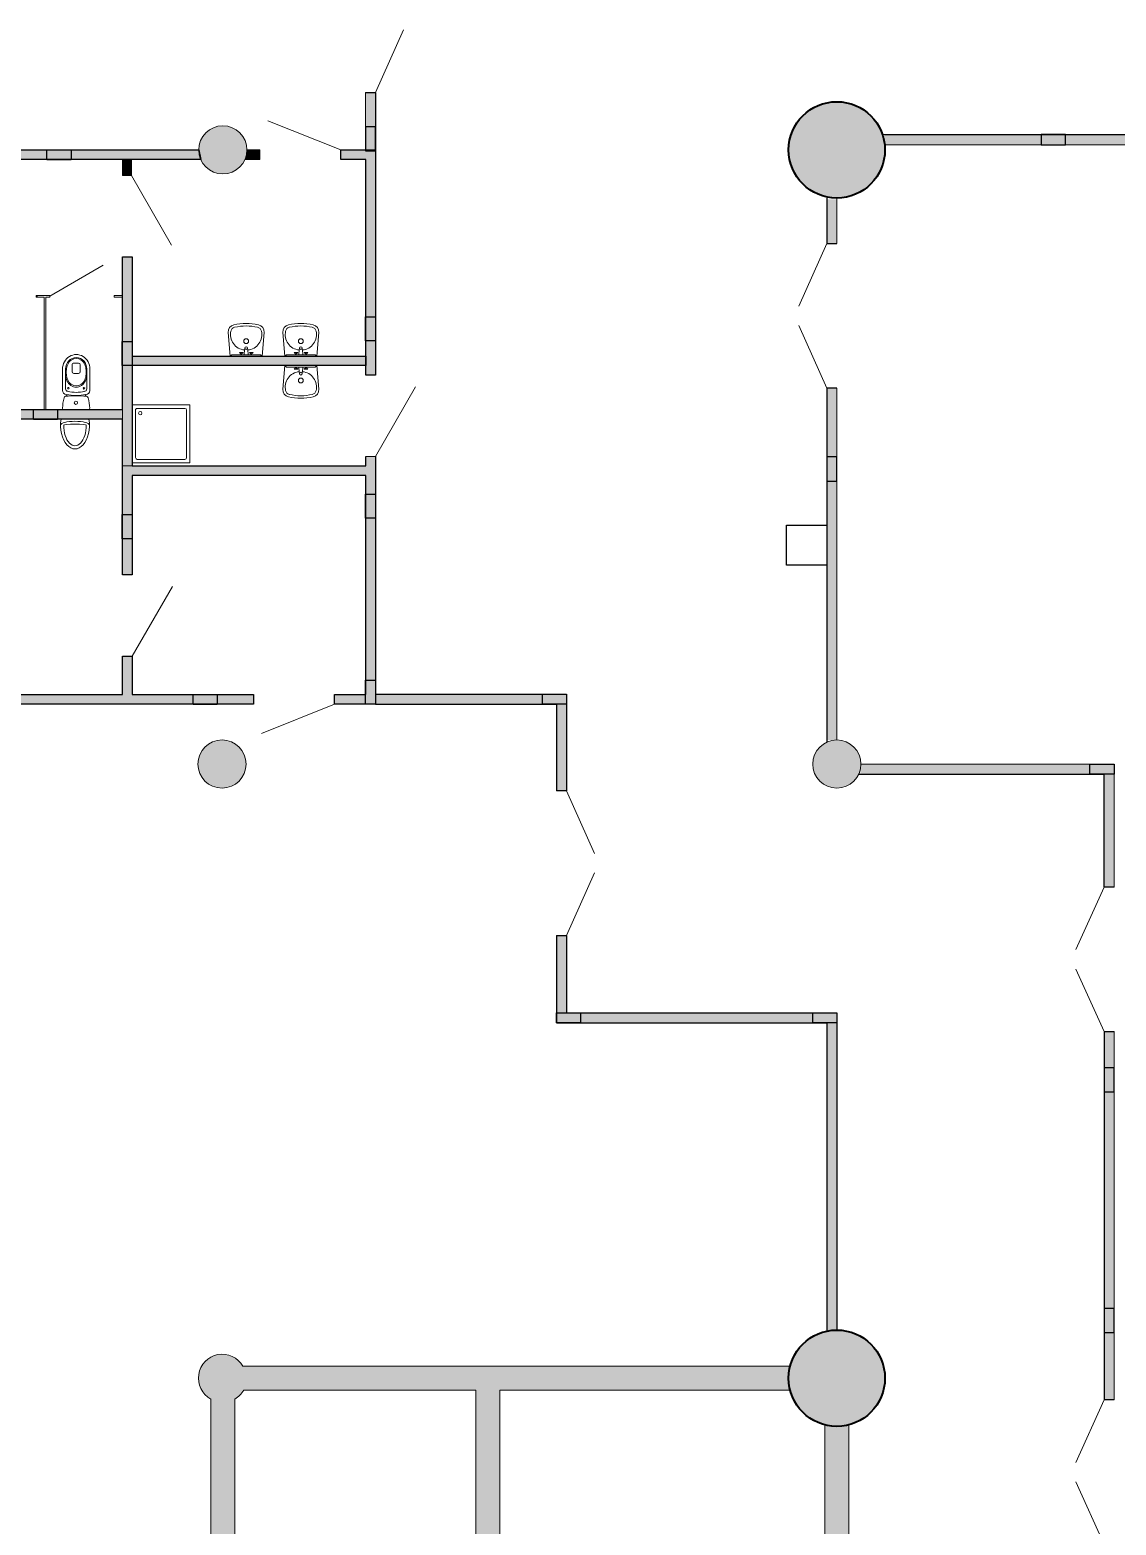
# Model space of a CAD drawing. Header units: millimetres. Extents: x 72919 to 485785, y -53256 to 338519.
# Drawn here: x 385747 to 399280, y 144661 to 163285 of the extents above; entities that cross this region are included whole.
import ezdxf

# ---------------------------------------------------------------- set-up
doc = ezdxf.new("R2010")
doc.units = ezdxf.units.MM
doc.linetypes.add('CONTI', pattern=[0])
for name, color, linetype, lineweight in [('door', 177, 'Continuous', 9), ('equipments', 137, 'CONTI', 20), ('wall', 5, 'Continuous', 40)]:
    doc.layers.add(name, color=color, linetype=linetype, lineweight=lineweight)

# ---------------------------------------------------------------- blocks, each defined once
blk = doc.blocks.new('Колонна ∅1200')
at = {"lineweight": 9, "ltscale": 400, "true_color": 0x000000}
h = blk.add_hatch(color=18, dxfattribs=at)
h.dxf.hatch_style = 1
edge = h.paths.add_edge_path()
edge.add_arc((0, 0), 600, 0, 360)
at = {"color": 18, "ltscale": 400, "true_color": 0x000000}
blk.add_circle((0, 0), 600, dxfattribs=at)
blk = doc.blocks.new('пренпее')
at = {"layer": 'equipments'}
for p, q in [((-370214, -1782523), (-370482, -1782523)), ((-370214, -1782561), (-370462, -1782561)), ((-370229, -1782571), (-370278, -1782571)), ((-370269, -1782724), (-370269, -1782664)), ((-370249, -1782644), (-370160, -1782644)), ((-370141, -1782724), (-370140, -1782664)), ((-370214, -1782864), (-370483, -1782864)), ((-370214, -1782827), (-370463, -1782826)), ((-370229, -1782817), (-370278, -1782817)), ((-370249, -1782744), (-370161, -1782744))]:
    blk.add_line(p, q, dxfattribs=at)
for centre, radius in [((-370635, -1782690), 20), ((-370453, -1782597), 10), ((-370454, -1782790), 10)]:
    blk.add_circle(centre, radius, dxfattribs=at)
for centre, radius, start, end in [((-370703, -1782543), 20, 89.9389, 179.9389), ((-370721, -1783066), 543, 74.2418, 88.1438), ((-370482, -1782571), 47.9, 89.9389, 179.1236), ((-373897, -1782689), 3177, 357.2325, 2.6453), ((-370577, -1782566), 23.8, 8.4054, 81.4725), ((-371863, -1782691), 1316, 354.2712, 5.6067), ((-370541, -1782564), 12.3, 173.1661, 332.2117), ((-369976, -1782694), 568, 167.4216, 192.454), ((-370097, -1782694), 408, 165.0277, 194.8502), ((-370462, -1782591), 30, 89.9389, 179.9389), ((-370249, -1782664), 20, 89.9389, 179.9389), ((-370160, -1782664), 20, 359.9389, 89.9389), ((-370704, -1782843), 20, 179.9389, 269.9389), ((-370720, -1782320), 543, 271.7341, 285.6361), ((-370577, -1782819), 23.8, 278.4054, 351.4725), ((-370542, -1782821), 12.2, 24.5514, 187.3037), ((-370483, -1782816), 47.9, 179.9389, 269.9389), ((-370463, -1782796), 30, 179.9389, 269.9389), ((-370249, -1782724), 20, 179.9389, 269.9389), ((-370161, -1782724), 20, 269.9389, 359.9389)]:
    blk.add_arc(centre, radius, start, end, dxfattribs=at)
for centre, major_axis, ratio, start_param, end_param in [((-370214, -1782694), (180, 0), 0.945693, 4.712389, 7.853982), ((-370282, -1782694), (158, 0), 0.838996, 1.570796, 4.712389), ((-370278, -1782694), (146, 0), 0.838114, 1.570796, 4.712389), ((-370229, -1782694), (146, 0), 0.838114, 4.712389, 7.853982), ((-370214, -1782694), (143, 0), 0.925942, -1.570796, 1.570796)]:
    blk.add_ellipse(centre, major_axis=major_axis, ratio=ratio, start_param=start_param, end_param=end_param, dxfattribs=at)
blk = doc.blocks.new('миприпм')
at = {"layer": 'equipments', "extrusion": (-5.61418e-17, 7.70757e-17, -1)}
blk.add_line((-374835, -1795300), (-375184, -1795300), dxfattribs=at)
for major_axis, ratio, start_param, end_param in [((0, -296), 0.607083, 1.317881, 4.965305), ((0, -257), 0.54742, 1.570796, 4.712389)]:
    blk.add_ellipse((-375009, -1795226), major_axis=major_axis, ratio=ratio, start_param=start_param, end_param=end_param, dxfattribs=at)
at = {"layer": 'equipments'}
for major_axis, ratio in [((180, 0), 0.270009), ((143, 0), 0.084246)]:
    blk.add_ellipse((-375009, -1795226), major_axis=major_axis, ratio=ratio, start_param=3.141593, end_param=6.283185, dxfattribs=at)
blk = doc.blocks.new('ваааа')
at = {"layer": 'equipments'}
for p, q in [((-369642, -1782120), (-369672, -1782444)), ((-369201, -1782120), (-369642, -1782120)), ((-369621, -1782139), (-369642, -1782120)), ((-369450, -1782139), (-369621, -1782139)), ((-369450, -1782139), (-369450, -1782154)), ((-369421, -1782139), (-369450, -1782139)), ((-369421, -1782139), (-369393, -1782139)), ((-369393, -1782139), (-369221, -1782139)), ((-369393, -1782139), (-369393, -1782154)), ((-369221, -1782139), (-369201, -1782120)), ((-369201, -1782120), (-369171, -1782444)), ((-369518, -1782170), (-369493, -1782145)), ((-369518, -1782170), (-369468, -1782170)), ((-369468, -1782170), (-369493, -1782145)), ((-369450, -1782154), (-369439, -1782231)), ((-369393, -1782154), (-369402, -1782231)), ((-369378, -1782170), (-369353, -1782145)), ((-369328, -1782170), (-369378, -1782170)), ((-369328, -1782170), (-369353, -1782145))]:
    blk.add_line(p, q, dxfattribs=at)
blk.add_circle((-369421, -1782231), 18.6, dxfattribs=at)
for centre, radius, start, end in [((-369425, -1782416), 213, 94.8865, 193.5636), ((-369421, -1782326), 33.3, 89.9999, 269.9999), ((-369421, -1782326), 33.3, 269.9999, 89.9999), ((-369418, -1782416), 213, 346.4205, 84.8429), ((-369572, -1782453), 100, 174.8668, 259.4494), ((-369568, -1782454), 65, 190.4709, 259.3154), ((-369421, -1781831), 740, 256.7936, 269.992), ((-369418, -1781846), 691, 256.4574, 269.7643), ((-369424, -1781846), 691, 270.2355, 283.5424), ((-369421, -1781831), 740, 270.0079, 283.2062), ((-369274, -1782454), 65, 280.6844, 349.5289), ((-369271, -1782453), 100, 280.5504, 5.133)]:
    blk.add_arc(centre, radius, start, end, dxfattribs=at)
blk = doc.blocks.new('цукенгш')
at = {"layer": 'equipments'}
for p, q in [((-371910, -1780247), (-371910, -1780840)), ((-371295, -1780226), (-371888, -1780226)), ((-371274, -1780840), (-371274, -1780247)), ((-371888, -1780861), (-371295, -1780861))]:
    blk.add_line(p, q, dxfattribs=at)
blk.add_lwpolyline([(-371952, -1780184), (-371952, -1780904), (-371232, -1780904), (-371232, -1780184)], close=True, dxfattribs=at)
blk.add_circle((-371334, -1780802), 21.2, dxfattribs=at)
for centre, start, end in [((-371888, -1780247), 90.0001, 180.0001), ((-371295, -1780247), 0.0001, 90.0001), ((-371888, -1780840), 180.0001, 270.0001), ((-371295, -1780840), 270.0001, 0.0001)]:
    blk.add_arc(centre, 21.2, start, end, dxfattribs=at)

msp = doc.modelspace()

# ---------------------------------------------------------------- hatches: boundary and pattern name
at = {"ltscale": 500, "true_color": 0x000000}
h = msp.add_hatch(color=18, dxfattribs=at)
h.dxf.hatch_style = 1
edge = h.paths.add_edge_path()
edge.add_arc((388150.43379, 161789.99944), 300, 9, 369)
h = msp.add_hatch(color=18, dxfattribs=at)
h.dxf.hatch_style = 1
h.paths.add_polyline_path([(389926.44122, 161778.84228), (390051.44122, 161778.84228), (390051.44122, 162078.84228), (389926.44122, 162078.84228)])
h = msp.add_hatch(color=18, dxfattribs=at)
h.dxf.hatch_style = 1
h.paths.add_polyline_path([(398648.249, 161855.19221), (398648.249, 161980.19221), (398348.249, 161980.19221), (398348.249, 161855.19221)])
h = msp.add_hatch(color=18, dxfattribs=at)
h.dxf.hatch_style = 1
h.paths.add_polyline_path([(383532.6732, 161669.99944), (383532.6732, 158555.19304), (380725.43379, 158555.19304), (380725.43379, 158435.19304), (382970.5111, 158435.19304), (382970.5111, 154885.19304), (386900.10149, 154885.19304), (386900.10149, 155005.19304), (383090.97125, 155005.19304), (383090.97125, 158435.19304), (386900.10149, 158435.19304), (386900.10149, 157852.80704), (387020.10149, 157852.80704), (387020.10149, 159102.58679), (389931.44122, 159102.58679), (389931.44122, 159222.58679), (387020.10149, 159222.58679), (387020.10149, 160459.82891), (386900.10149, 160459.82891), (386900.10149, 158555.19304), (383652.6732, 158555.19304), (383652.6732, 161669.99944)])
h = msp.add_hatch(color=18, dxfattribs=at)
h.dxf.hatch_style = 1
h.paths.add_polyline_path([(387875.47924, 161669.99944), (383382.77786, 161669.99944), (383382.77786, 161789.99944), (387851.62323, 161789.99944)])
h = msp.add_hatch(color=18, dxfattribs=at)
h.dxf.hatch_style = 1
h.paths.add_polyline_path([(386259.40996, 161789.99977), (386259.40996, 161664.99977), (385959.40996, 161664.99977), (385959.40996, 161789.99977)])
h = msp.add_hatch(color=18, dxfattribs=at)
h.dxf.hatch_style = 1
h.paths.add_polyline_path([(386900.10149, 161469.82891), (387012.56165, 161469.82891), (387012.56165, 161669.99944), (386900.10149, 161669.99944)])
h = msp.add_hatch(color=18, dxfattribs=at)
h.dxf.hatch_style = 1
h.paths.add_polyline_path([(390051.44122, 158982.69692), (389931.44122, 158982.69692), (389931.44122, 161669.99944), (389620.61749, 161669.99944), (389620.61749, 161789.99944), (390051.44122, 161789.99944)])
h = msp.add_hatch(color=18, dxfattribs=at)
h.dxf.hatch_style = 1
h.paths.add_polyline_path([(390051.44122, 159412.66888), (389926.44122, 159412.66888), (389926.44122, 159712.66888), (390051.44122, 159712.66888)])
h = msp.add_hatch(color=18, dxfattribs=at)
h.dxf.hatch_style = 1
h.paths.add_polyline_path([(387020.10149, 159102.58679), (386895.10149, 159102.58679), (386895.10149, 159402.58679), (387020.10149, 159402.58679)])
h = msp.add_hatch(color=18, dxfattribs=at)
h.dxf.hatch_style = 1
h.paths.add_polyline_path([(386090.97125, 158555.19304), (386090.97125, 158430.19304), (385790.97125, 158430.19304), (385790.97125, 158555.19304)])
h = msp.add_hatch(color=18, dxfattribs=at)
h.dxf.hatch_style = 1
h.paths.add_polyline_path([(390051.44122, 157972.69692), (389931.44122, 157972.69692), (389931.44122, 155005.19304), (389540.61749, 155005.19304), (389540.61749, 154885.19304), (390051.44122, 154885.19304)])
h = msp.add_hatch(color=18, dxfattribs=at)
h.dxf.hatch_style = 1
h.paths.add_polyline_path([(395675.43379, 157664.99944), (395800.43379, 157664.99944), (395800.43379, 157964.99944), (395675.43379, 157964.99944)])
h = msp.add_hatch(color=18, dxfattribs=at)
h.dxf.hatch_style = 1
h.paths.add_polyline_path([(386900.10149, 155485.19236), (386900.10149, 154885.19304), (388530.61749, 154885.19304), (388530.61749, 155005.19304), (387022.56165, 155005.19304), (387022.56165, 155485.19236)])
h.paths.add_polyline_path([(389931.44122, 157852.80704), (386900.10149, 157852.80704), (386900.10149, 156495.19236), (387022.56165, 156495.19236), (387022.56165, 157732.80704), (389931.44122, 157732.80704)])
h = msp.add_hatch(color=18, dxfattribs=at)
h.dxf.hatch_style = 1
h.paths.add_polyline_path([(390051.44122, 157202.66888), (389926.44122, 157202.66888), (389926.44122, 157502.66888), (390051.44122, 157502.66888)])
h = msp.add_hatch(color=18, dxfattribs=at)
h.dxf.hatch_style = 1
h.paths.add_polyline_path([(387022.56165, 156947.58712), (386897.56165, 156947.58712), (386897.56165, 157247.58712), (387022.56165, 157247.58712)])
h = msp.add_hatch(color=18, dxfattribs=at)
h.dxf.hatch_style = 1
h.paths.add_polyline_path([(390051.44122, 154885.19337), (389926.44122, 154885.19337), (389926.44122, 155185.19337), (390051.44122, 155185.19337)])
h = msp.add_hatch(color=18, dxfattribs=at)
h.dxf.hatch_style = 1
h.paths.add_polyline_path([(388080.61749, 155005.19337), (388080.61749, 154880.19337), (387780.61749, 154880.19337), (387780.61749, 155005.19337)])
h = msp.add_hatch(color=18, dxfattribs=at)
h.dxf.hatch_style = 1
h.paths.add_polyline_path([(392432.26494, 155010.19304), (392432.26494, 154885.19304), (392132.26494, 154885.19304), (392132.26494, 155010.19304)])
h = msp.add_hatch(color=18, dxfattribs=at)
h.dxf.hatch_style = 1
edge = h.paths.add_edge_path()
edge.add_arc((388140.43379, 154139.99944), 300, 9, 369)
h = msp.add_hatch(color=18, dxfattribs=at)
h.dxf.hatch_style = 1
edge = h.paths.add_edge_path()
edge.add_arc((395800.43379, 154139.99944), 300, 9, 369)
h = msp.add_hatch(color=18, dxfattribs=at)
h.dxf.hatch_style = 1
h.paths.add_polyline_path([(399254.37113, 154139.99944), (399254.37113, 154014.99944), (398954.37113, 154014.99944), (398954.37113, 154139.99944)])
h = msp.add_hatch(color=18, dxfattribs=at)
h.dxf.hatch_style = 1
h.paths.add_polyline_path([(392607.26494, 151040.17279), (392607.26494, 150915.17279), (392307.26494, 150915.17279), (392307.26494, 151040.17279)])
h = msp.add_hatch(color=18, dxfattribs=at)
h.dxf.hatch_style = 1
h.paths.add_polyline_path([(395800.43379, 151040.17279), (395800.43379, 150915.17279), (395500.43379, 150915.17279), (395500.43379, 151040.17279)])
h = msp.add_hatch(color=18, dxfattribs=at)
h.dxf.hatch_style = 1
h.paths.add_polyline_path([(399129.37113, 150057.66855), (399254.37113, 150057.66855), (399254.37113, 150357.66855), (399129.37113, 150357.66855)])
h = msp.add_hatch(color=18, dxfattribs=at)
h.dxf.hatch_style = 1
h.paths.add_polyline_path([(399129.37113, 147057.66855), (399254.37113, 147057.66855), (399254.37113, 147357.66855), (399129.37113, 147357.66855)])
at = {"layer": 'wall', "lineweight": 18, "ltscale": 0.007407, "true_color": 0x000000}
h = msp.add_hatch(color=18, dxfattribs=at)
h.dxf.hatch_style = 1
h.paths.add_polyline_path([(389926.44122, 162505.51582), (390051.44122, 162505.51582), (390051.44122, 161789.99944), (389926.44122, 161789.99944)])
h = msp.add_hatch(color=18, dxfattribs=at)
h.dxf.hatch_style = 1
h.paths.add_polyline_path([(396395.40038, 161855.19263), (400648.249, 161855.19209), (400648.249, 161980.19209), (396395.40038, 161980.19263)])
h = msp.add_hatch(color=18, dxfattribs=at)
h.dxf.hatch_style = 1
h.paths.add_polyline_path([(388450.43379, 161789.99944, -0.1032437172), (388425.38833, 161669.99944), (388610.61749, 161669.99944), (388610.61749, 161789.99944)])
h = msp.add_hatch(color=18, dxfattribs=at)
h.dxf.hatch_style = 1
h.paths.add_polyline_path([(395675.43379, 161174.53223), (395800.43379, 161174.53223), (395800.35031, 160622.66855), (395675.35031, 160622.66855)])
h = msp.add_hatch(color=18, dxfattribs=at)
h.dxf.hatch_style = 1
h.paths.add_polyline_path([(395675.43379, 158822.66855), (395800.43379, 158822.66855), (395800.35031, 154439.99944), (395675.35031, 154439.99944)])
h = msp.add_hatch(color=18, dxfattribs=at)
h.dxf.hatch_style = 1
h.paths.add_polyline_path([(390051.44122, 154885.19332), (392432.73857, 154885.19277), (392432.73857, 155010.19277), (390051.44122, 155010.19332)])
h = msp.add_hatch(color=18, dxfattribs=at)
h.dxf.hatch_style = 1
h.paths.add_polyline_path([(392307.26494, 154885.19304), (392432.26494, 154885.19304), (392432.18146, 153805.95201), (392307.18146, 153805.95201)])
h = msp.add_hatch(color=18, dxfattribs=at)
h.dxf.hatch_style = 1
h.paths.add_polyline_path([(396093.85121, 154014.99972), (399254.84476, 154014.99917), (399254.84476, 154139.99917), (396093.85121, 154139.99972)])
h = msp.add_hatch(color=18, dxfattribs=at)
h.dxf.hatch_style = 1
h.paths.add_polyline_path([(399129.37113, 154014.99944), (399254.37113, 154014.99944), (399254.28766, 152607.66855), (399129.28766, 152607.66855)])
h = msp.add_hatch(color=18, dxfattribs=at)
h.dxf.hatch_style = 1
h.paths.add_polyline_path([(392307.26494, 152005.95201), (392432.26494, 152005.95201), (392432.18146, 151040.17279), (392307.18146, 151040.17279)])
h = msp.add_hatch(color=18, dxfattribs=at)
h.dxf.hatch_style = 1
h.paths.add_polyline_path([(392307.26494, 150915.17306), (395800.90741, 150915.17252), (395800.90741, 151040.17252), (392307.26494, 151040.17306)])
h = msp.add_hatch(color=18, dxfattribs=at)
h.dxf.hatch_style = 1
h.paths.add_polyline_path([(395675.43379, 150915.17279), (395800.43379, 150915.17279), (395800.35031, 147076.83417), (395675.35031, 147076.83417)])
h = msp.add_hatch(color=18, dxfattribs=at)
h.dxf.hatch_style = 1
h.paths.add_polyline_path([(399129.37113, 150807.66855), (399254.37113, 150807.66855), (399254.28766, 146219.99944), (399129.28766, 146219.99944)])
h = msp.add_hatch(color=18, dxfattribs=at)
h.dxf.hatch_style = 1
edge = h.paths.add_edge_path()
edge.add_line((391601.32906, 138990.00036), (391601.32906, 146340.00032))
edge.add_line((391601.32906, 146340.00032), (395220.38313, 146339.99957))
edge.add_arc((395801.33067, 146489.99944), 600, 194.477500165, 255.522475793)
edge.add_line((395651.33055, 145909.05197), (395651.36928, 141579.85489))
edge.add_line((395651.36928, 141579.85489), (395951.36928, 141579.85489))
edge.add_line((395951.36928, 141579.85489), (395951.33055, 145909.05191))
edge.add_arc((395801.33067, 146489.99944), 600, 284.477500165, 525.522475793)
edge.add_line((395220.3832, 146639.99957), (388401.13825, 146639.99952))
edge.add_arc((388143.73859, 146491.18856), 297.32017, 30.033577969, 241.381389501)
edge.add_line((388001.32906, 146230.19275), (388001.32906, 142994.85398))
edge.add_line((388001.32906, 142994.85398), (388301.32906, 142994.85398))
edge.add_line((388301.32906, 142994.85398), (388301.32906, 146230.1909))
edge.add_arc((388151.33067, 146489.99944), 300, 299.999646033, 330.000015847)
edge.add_line((388411.13833, 146339.99952), (391301.32906, 146339.99952))
edge.add_line((391301.32906, 146339.99952), (391301.32752, 138989.99944))
edge.add_line((391301.32752, 138989.99944), (388411.13633, 138990.00005))
edge.add_arc((388151.32906, 138839.99944), 300, 30.00013373, 60)
edge.add_line((388301.32906, 139099.80706), (388301.32906, 141984.85398))
edge.add_line((388301.32906, 141984.85398), (388001.32906, 141984.85398))
edge.add_line((388001.32906, 141984.85398), (388001.32906, 139099.80706))
edge.add_arc((388151.32906, 138839.99944), 300, 120, 330.00013373)
edge.add_line((388411.13703, 138690.00005), (395220.38164, 138690.00005))
edge.add_arc((395801.32906, 138840.00036), 600, 194.477542393, 435.522475793)
edge.add_line((395951.32918, 139420.94783), (395951.32921, 139540.00036))
edge.add_line((395951.32921, 139540.00036), (395651.32921, 139540.00036))
edge.add_line((395651.32921, 139540.00036), (395654.56364, 139421.77343))
edge.add_arc((395801.32906, 138840.00036), 600, 104.158730137, 165.522487814)
edge.add_line((395220.38156, 138990.00036), (391601.32906, 138990.00036))

# ---------------------------------------------------------------- linework, layer by layer
at = {"color": 18, "ltscale": 500, "true_color": 0x000000}
for p, q in [((389926.44122, 162505.51582), (390051.44122, 162505.51582)), ((390051.44122, 162505.51582), (390051.44122, 161789.99944)), ((396369.49148, 161980.19236), (400648.249, 161980.19236)), ((395675.43379, 160622.66855), (395800.43379, 160622.66855)), ((395800.43379, 158822.66855), (395675.43379, 158822.66855)), ((390051.44122, 155010.19304), (392432.26494, 155010.19304)), ((392432.26494, 155010.19304), (392432.26494, 153805.95201)), ((390051.44122, 154885.19304), (392307.26494, 154885.19304)), ((392307.26494, 154885.19304), (392307.26494, 153805.95201)), ((396073.15159, 154014.99944), (399129.37113, 154014.99944)), ((399129.37113, 152607.66855), (399129.37113, 154014.99944)), ((392432.26494, 153805.95201), (392307.26494, 153805.95201)), ((399254.37113, 152607.66855), (399129.37113, 152607.66855)), ((392307.26494, 152005.95201), (392432.26494, 152005.95201)), ((399129.37113, 150807.66855), (399129.37113, 146219.99944)), ((399129.37113, 150807.66855), (399254.37113, 150807.66855)), ((399254.37113, 146219.99944), (399129.37113, 146219.99944))]:
    msp.add_line(p, q, dxfattribs=at)
for points in [[(389926.44122, 161778.84228), (390051.44122, 161778.84228), (390051.44122, 162078.84228), (389926.44122, 162078.84228)], [(398648.249, 161855.19221), (398648.249, 161980.19221), (398348.249, 161980.19221), (398348.249, 161855.19221)], [(387875.47924, 161669.99944), (383382.77786, 161669.99944), (383382.77786, 161789.99944), (387851.62323, 161789.99944)], [(386259.40996, 161789.99977), (386259.40996, 161664.99977), (385959.40996, 161664.99977), (385959.40996, 161789.99977)], [(390051.44122, 158982.69692), (389931.44122, 158982.69692), (389931.44122, 161669.99944), (389620.61749, 161669.99944), (389620.61749, 161789.99944), (390051.44122, 161789.99944)], [(390051.44122, 159412.66888), (389926.44122, 159412.66888), (389926.44122, 159712.66888), (390051.44122, 159712.66888)], [(387020.10149, 159102.58679), (386895.10149, 159102.58679), (386895.10149, 159402.58679), (387020.10149, 159402.58679)], [(386090.97125, 158555.19304), (386090.97125, 158430.19304), (385790.97125, 158430.19304), (385790.97125, 158555.19304)], [(395675.43379, 157664.99944), (395800.43379, 157664.99944), (395800.43379, 157964.99944), (395675.43379, 157964.99944)], [(390051.44122, 157202.66888), (389926.44122, 157202.66888), (389926.44122, 157502.66888), (390051.44122, 157502.66888)], [(387022.56165, 156947.58712), (386897.56165, 156947.58712), (386897.56165, 157247.58712), (387022.56165, 157247.58712)], [(390051.44122, 154885.19337), (389926.44122, 154885.19337), (389926.44122, 155185.19337), (390051.44122, 155185.19337)], [(388080.61749, 155005.19337), (388080.61749, 154880.19337), (387780.61749, 154880.19337), (387780.61749, 155005.19337)], [(392432.26494, 155010.19304), (392432.26494, 154885.19304), (392132.26494, 154885.19304), (392132.26494, 155010.19304)], [(399254.37113, 154139.99944), (399254.37113, 154014.99944), (398954.37113, 154014.99944), (398954.37113, 154139.99944)], [(392607.26494, 151040.17279), (392607.26494, 150915.17279), (392307.26494, 150915.17279), (392307.26494, 151040.17279)], [(395800.43379, 151040.17279), (395800.43379, 150915.17279), (395500.43379, 150915.17279), (395500.43379, 151040.17279)], [(399129.37113, 150057.66855), (399254.37113, 150057.66855), (399254.37113, 150357.66855), (399129.37113, 150357.66855)], [(399129.37113, 147057.66855), (399254.37113, 147057.66855), (399254.37113, 147357.66855), (399129.37113, 147357.66855)]]:
    msp.add_lwpolyline(points, close=True, dxfattribs=at)
for points in [[(395675.43379, 161189.99944), (395675.43379, 160622.66855)], [(383652.6732, 158555.19304), (386900.10149, 158555.19304), (386900.10149, 160459.82891), (387020.10149, 160459.82891), (387020.10149, 159222.58679), (389931.44122, 159222.58679), (389931.44122, 159102.58679), (387020.10149, 159102.58679), (387020.10149, 157852.80704), (389931.44122, 157852.80704)], [(395675.43379, 158822.66855), (395675.43379, 154411.67013)], [(389931.44122, 157732.80704), (387022.56165, 157732.80704), (387022.56165, 156495.19236), (386900.10149, 156495.19236), (386900.10149, 158435.19304), (383090.97125, 158435.19304)], [(390051.44122, 157972.69692), (390051.44122, 154885.19304), (389540.61749, 154885.19304), (389540.61749, 155005.19304), (389931.44122, 155005.19304), (389931.44122, 157732.80704)], [(389931.44122, 157852.80704), (389931.44122, 157972.69692)], [(395675.43379, 156617.16934), (395175.43379, 156617.16934), (395175.43379, 157117.16934), (395675.43379, 157117.16934), (395675.43379, 156617.16934)], [(383090.97125, 155005.19304), (386900.10149, 155005.19304), (386900.10149, 155485.19236), (387022.56165, 155485.19236), (387022.56165, 155005.19304), (388530.61749, 155005.19304), (388530.61749, 154885.19304), (382970.5111, 154885.19304)], [(392307.26494, 152005.95201), (392307.26494, 150915.17279), (395675.43379, 150915.17279), (395675.43379, 147076.83417)], [(392432.26494, 152005.95201), (392432.26494, 151040.17279), (395800.43379, 151040.17279), (395800.43379, 147076.83417)]]:
    msp.add_lwpolyline(points, dxfattribs=at)
at = {"layer": 'door'}
for p, q in [((390051.44122, 162505.51582), (390401.56601, 163284.86661)), ((388712.78852, 162152.42122), (389620.61749, 161789.99944)), ((387012.56165, 161469.82891), (387512.56165, 160603.80351)), ((395675.43379, 160622.66855), (395325.30899, 159843.31776)), ((395675.43379, 158822.66855), (395325.30899, 159602.01935)), ((390051.44122, 157972.69692), (390551.44122, 158838.72232)), ((387022.56165, 155485.19236), (387522.56165, 156351.21776)), ((388632.78852, 154522.77127), (389540.61749, 154885.19304)), ((392432.26494, 153805.95201), (392782.38973, 153026.60121)), ((392432.26494, 152005.95201), (392782.38973, 152785.30281)), ((399129.37113, 152607.66855), (398779.24634, 151828.31776)), ((399129.37113, 150807.66855), (398779.24634, 151587.01935)), ((399129.37113, 146219.99944), (398779.24634, 145440.64864)), ((399129.37113, 144419.99944), (398779.24634, 145199.35024))]:
    msp.add_line(p, q, dxfattribs=at)
at = {"layer": 'equipments'}
for p, q in [((385993.33795, 159970.1417), (386660.98495, 160355.60787)), ((385823.34085, 159955.19304), (385823.34085, 159975.19304)), ((385995.36299, 159975.19304), (385823.34085, 159975.19304)), ((385823.34085, 159955.19304), (385823.34085, 159975.19304)), ((385923.34085, 159955.19304), (385823.34085, 159955.19304)), ((385923.34085, 159955.19304), (385823.34085, 159955.19304)), ((385899.88432, 159975.19304), (385836.90646, 159975.19304)), ((385836.90646, 159975.19304), (385836.90646, 159955.19304)), ((385899.88432, 159955.19304), (385836.90646, 159955.19304)), ((385923.34085, 159955.19304), (385923.34085, 158555.19304)), ((385923.34085, 159955.19304), (385923.34085, 158555.19304)), ((385995.36299, 159955.19304), (385943.34085, 159955.19304)), ((385943.34085, 159955.19304), (385943.34085, 158555.19304)), ((385995.36299, 159955.19304), (385943.34085, 159955.19304)), ((385943.34085, 159955.19304), (385943.34085, 158555.19304)), ((385995.36299, 159955.19304), (385995.36299, 159975.19304)), ((385995.36299, 159955.19304), (385995.36299, 159975.19304)), ((386796.79738, 159955.19304), (386796.79738, 159975.19304)), ((386900.10149, 159975.19304), (386796.79738, 159975.19304)), ((386796.79738, 159955.19304), (386796.79738, 159975.19304)), ((386900.10149, 159955.19304), (386796.79738, 159955.19304)), ((386900.10149, 159955.19304), (386796.79738, 159955.19304)), ((386900.10149, 159975.19304), (386810.36299, 159975.19304)), ((386900.10149, 159955.19304), (386810.36299, 159955.19304))]:
    msp.add_line(p, q, dxfattribs=at)
at = {"layer": 'wall', "color": 18, "lineweight": 18, "ltscale": 0.007407, "true_color": 0x000000}
for p, q in [((389926.44122, 162505.51582), (389926.44122, 161789.99944)), ((396396.71679, 161855.19236), (400648.249, 161855.19236)), ((383382.77786, 161789.99944), (387851.62323, 161789.99944)), ((383652.6732, 161669.99944), (386900.10149, 161669.99944)), ((386900.10149, 161669.99944), (386900.10149, 161469.82891)), ((387012.56165, 161669.99944), (387875.47924, 161669.99944)), ((387012.56165, 161669.99944), (387012.56165, 161469.82891)), ((388425.38833, 161669.99944), (388610.61749, 161669.99944)), ((388451.6224, 161789.99944), (388610.61749, 161789.99944)), ((388610.61749, 161669.99944), (388610.61749, 161789.99944)), ((389620.61749, 161789.99944), (390051.44122, 161789.99944)), ((389620.61749, 161669.99944), (389620.61749, 161789.99944)), ((389620.61749, 161669.99944), (389931.44122, 161669.99944)), ((389931.44122, 161669.99944), (389931.44122, 159222.58679)), ((386900.10149, 161469.82891), (387012.56165, 161469.82891)), ((386900.10149, 160459.82891), (386900.10149, 158555.19304)), ((386900.10149, 160459.82891), (387020.10149, 160459.82891)), ((387020.10149, 160459.82891), (387020.10149, 159222.58679)), ((386900.10149, 158555.19304), (386900.10149, 159222.58679)), ((386900.10149, 159102.58679), (386900.10149, 157852.80704)), ((387020.10149, 159222.58679), (389931.44122, 159222.58679)), ((387020.10149, 157852.80704), (387020.10149, 159102.58679)), ((387020.10149, 159102.58679), (389931.44122, 159102.58679)), ((387020.10149, 159102.58679), (387020.10149, 157852.80704)), ((389931.44122, 159102.58679), (389931.44122, 158982.69692)), ((389931.44122, 158982.69692), (390051.44122, 158982.69692)), ((386900.10149, 158555.19304), (383652.6732, 158555.19304)), ((386900.10149, 158435.19304), (383090.97125, 158435.19304)), ((386900.10149, 158435.19304), (386900.10149, 156495.19236)), ((386900.10149, 157732.80704), (386900.10149, 158435.19304)), ((389931.44122, 157972.69692), (389931.44122, 157852.80704)), ((389931.44122, 157972.69692), (390051.44122, 157972.69692)), ((390051.44122, 157972.69692), (390051.44122, 157542.66855)), ((389931.44122, 157852.80704), (386900.10149, 157852.80704)), ((387022.56165, 157732.80704), (387022.56165, 156495.19236)), ((389931.44122, 157732.80704), (387022.56165, 157732.80704)), ((389931.44122, 157732.80704), (389931.44122, 155005.19304)), ((390051.44122, 157657.68098), (390051.44122, 154885.19304)), ((386900.10149, 156495.19236), (387022.56165, 156495.19236)), ((386900.10149, 155485.19236), (386900.10149, 155005.19304)), ((386900.10149, 155485.19236), (387022.56165, 155485.19236)), ((387022.56165, 155485.19236), (387022.56165, 155005.19304)), ((386900.10149, 155005.19304), (383092.97125, 155005.19304)), ((388530.61749, 155005.19304), (387022.56165, 155005.19304)), ((388530.61749, 155005.19304), (388530.61749, 154885.19304)), ((389931.44122, 155005.19304), (389540.61749, 155005.19304)), ((389540.61749, 155005.19304), (389540.61749, 154885.19304)), ((388530.61749, 154885.19304), (382970.5111, 154885.19304)), ((390051.44122, 154885.19304), (389540.61749, 154885.19304)), ((396100.43379, 154139.99944), (399254.37113, 154139.99944)), ((399254.37113, 152607.66855), (399254.37113, 154139.99944)), ((399254.37113, 146219.99944), (399254.37113, 150807.66855))]:
    msp.add_line(p, q, dxfattribs=at)
for points in [[(390051.44122, 161789.99944), (390051.44122, 158982.69692)], [(395800.43379, 161189.99944), (395800.43379, 160622.66855)], [(395800.43379, 158822.66855), (395800.43379, 154439.99944)]]:
    msp.add_lwpolyline(points, dxfattribs=at)
for points in [[(395951.36928, 141579.85489), (395951.33055, 145909.05191, 1.7504343827), (395220.3832, 146639.99957), (388401.13825, 146639.99952, 1.3192172214), (388001.32906, 146230.19275), (388001.32906, 142994.85398)], [(388301.32906, 142994.85398), (388301.32906, 146230.1909, 0.1316541392), (388411.13833, 146339.99952), (391301.32906, 146339.99952), (391301.32752, 138989.99944)], [(391601.32906, 138990.00036), (391601.32906, 146340.00032), (395220.38313, 146339.99957, 0.2728421327), (395651.33055, 145909.05197), (395651.36928, 141579.85489)]]:
    msp.add_lwpolyline(points, format="xyb", dxfattribs=at)
for centre in [(388150.43379, 161789.99944), (388140.43379, 154139.99944), (395800.43379, 154139.99944)]:
    msp.add_circle(centre, 300, dxfattribs=at)

# ---------------------------------------------------------------- block references
at = {"layer": 'equipments', "xscale": 0.9, "yscale": 0.9, "zscale": 0.9, "rotation": 179.9999999999999}
for p in [(55961.92203, -1444685.52638), (56643.26628, -1444685.52638)]:
    msp.add_blockref('ваааа', p, dxfattribs=at)
at = {"layer": 'equipments'}
for name, p, rotation in [('пренпее', (-1396370.28262, 529275.12548), 90), ('миприпм', (11299.5267, -1636864.66129), 180)]:
    msp.add_blockref(name, p, dxfattribs=dict(at, rotation=rotation))
at = {"layer": 'equipments', "xscale": -0.9, "yscale": 0.9, "zscale": 0.9}
msp.add_blockref('ваааа', (56643.26628, 1763010.69997), dxfattribs=at)
at = {"layer": 'equipments', "xscale": -1, "rotation": 270}
msp.add_blockref('цукенгш', (2167923.94443, 529844.75186), dxfattribs=at)
at = {"layer": 'wall', "color": 18, "lineweight": 18, "ltscale": 0.007407, "true_color": 0x000000}
for p in [(395800.43379, 161789.99944), (395800.43379, 146489.99944)]:
    msp.add_blockref('Колонна ∅1200', p, dxfattribs=at)

doc.saveas('drawing.dxf')
